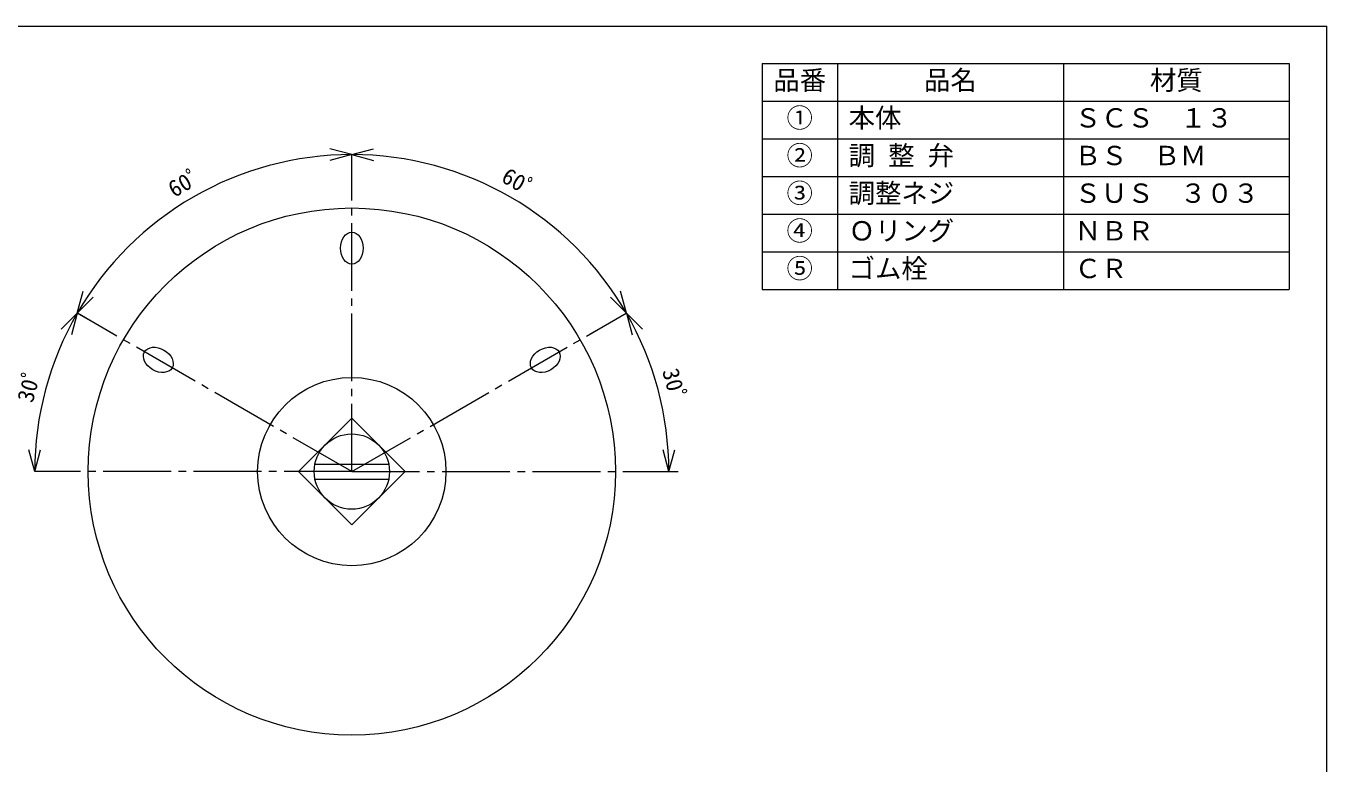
# Model space of a CAD drawing. Units: millimetres on the paper. Extents: x -140 to 140, y -97 to 99.
# Drawn here: x -32.7 to 140.1, y 1.1 to 99.1 of the extents above; entities that cross this region are included whole.
import ezdxf
from ezdxf.enums import TextEntityAlignment as Align

# ---------------------------------------------------------------- set-up
doc = ezdxf.new("R2010")
doc.units = ezdxf.units.MM
doc.linetypes.add('CHAIN2', pattern=[12, 9, -1, 1, -1])
doc.layers.add('0-0', color=7, linetype='Continuous', lineweight=18)
doc.layers.add('0-1', color=7, linetype='Continuous', lineweight=18)
doc.styles.add('ＭＳ ゴシック', font='')
doc.styles.get('ＭＳ ゴシック').set_extended_font_data('MS Gothic')

msp = doc.modelspace()

# ---------------------------------------------------------------- linework, layer by layer
at = {"layer": '0-0', "color": 5}
for p, q in [((-139.949, 99.1), (140.051, 99.1)), ((65.051, 94.1), (135.051, 94.1)), ((65.051, 94.1), (65.051, 64.1)), ((75.051, 94.1), (75.051, 64.1)), ((105.051, 94.1), (105.051, 64.1)), ((135.051, 94.1), (135.051, 64.1)), ((65.051, 89.1), (135.051, 89.1)), ((65.051, 84.1), (135.051, 84.1)), ((65.051, 79.1), (135.051, 79.1)), ((65.051, 74.1), (135.051, 74.1)), ((65.051, 69.1), (135.051, 69.1)), ((65.051, 64.1), (135.051, 64.1))]:
    msp.add_line(p, q, dxfattribs=at)
msp.add_lwpolyline([(-139.949, 99.1), (-139.949, -96.9), (140.051, -96.9), (140.051, 99.1)], dxfattribs=at)
at = {"layer": '0-1', "color": 4}
for p, q in [((10.587, 82.025), (7.69, 82.802)), ((10.587, 82.025), (7.69, 81.249)), ((10.587, 82.025), (13.485, 82.802)), ((10.587, 82.025), (13.485, 81.249)), ((10.587, 76.408), (10.587, 82.025)), ((10.587, 76.408), (10.587, 82.025)), ((-25.866, 60.979), (-25.09, 63.877)), ((-25.866, 60.979), (-23.745, 63.1)), ((47.041, 60.979), (44.919, 63.1)), ((47.041, 60.979), (46.264, 63.877)), ((-25.866, 60.979), (-27.987, 58.858)), ((-25.866, 60.979), (-26.643, 58.081)), ((-21.001, 58.17), (-25.866, 60.979)), ((-21.001, 58.17), (-25.866, 60.979)), ((42.176, 58.17), (47.041, 60.979)), ((42.176, 58.17), (47.041, 60.979)), ((47.041, 60.979), (49.162, 58.858)), ((47.041, 60.979), (47.817, 58.081)), ((-31.505, 39.933), (-32.282, 42.83)), ((-31.505, 39.933), (-30.729, 42.83)), ((52.68, 39.933), (51.904, 42.83)), ((52.68, 39.933), (53.457, 42.83)), ((-25.888, 39.933), (-31.505, 39.933)), ((47.063, 39.933), (52.68, 39.933))]:
    msp.add_line(p, q, dxfattribs=at)
at = {"layer": '0-1', "linetype": 'CHAIN2'}
for q in [(10.587, 82.002), (-25.846, 60.967), (47.02, 60.967), (-30.853, 39.933), (53.899, 39.933)]:
    msp.add_line((10.587, 39.933), q, dxfattribs=at)
at = {"layer": '0-1'}
for p, q in [((10.587, 47.004), (3.516, 39.933)), ((17.658, 39.933), (10.587, 47.004)), ((3.516, 39.933), (10.587, 32.862)), ((5.587, 40.933), (15.587, 40.933)), ((10.587, 32.862), (17.658, 39.933)), ((5.587, 38.933), (15.587, 38.933))]:
    msp.add_line(p, q, dxfattribs=at)
at = {"layer": '0-1', "color": 3}
for radius in [35, 12.5]:
    msp.add_circle((10.587, 39.933), radius, dxfattribs=at)
at = {"layer": '0-1'}
msp.add_circle((10.587, 39.933), 5, dxfattribs=at)
at = {"layer": '0-1', "color": 4}
for start, end in [(90, 150), (30, 90), (150, 180), (0, 30)]:
    msp.add_arc((10.587, 39.933), 42.093, start, end, dxfattribs=at)
at = {"layer": '0-1', "color": 3}
for centre, major_axis in [((10.587, 69.593), (0, -2.121)), ((-15.099, 54.763), (1.837, -1.061)), ((36.274, 54.763), (-1.837, -1.061))]:
    msp.add_ellipse(centre, major_axis=major_axis, ratio=0.707107, dxfattribs=at)

# ---------------------------------------------------------------- texts
at = {"layer": '0-0', "style": 'ＭＳ ゴシック'}
for s, p in [('品番', (66.551, 89.85)), ('品名', (86.551, 89.85)), ('材質', (116.551, 89.85)), ('①', (68.301, 84.85)), ('本体', (76.551, 84.85)), ('ＳＣＳ\u3000１３', (106.551, 84.85)), ('②', (68.301, 79.85)), ('調 整 弁', (76.551, 79.85)), ('ＢＳ\u3000ＢＭ', (106.551, 79.85)), ('③', (68.301, 74.85)), ('調整ネジ', (76.551, 74.85)), ('ＳＵＳ\u3000３０３', (106.551, 74.85)), ('④', (68.301, 69.85)), ('Ｏリング', (76.551, 69.85)), ('ＮＢＲ', (106.551, 69.85)), ('⑤', (68.301, 64.85)), ('ゴム栓', (76.551, 64.85)), ('ＣＲ', (106.551, 64.85))]:
    msp.add_text(s, height=2.566, dxfattribs=at).set_placement(p, align=Align.BOTTOM_LEFT)
at = {"layer": '0-1', "style": 'ＭＳ ゴシック'}
for s, rotation, p in [('60ﾟ', 30, (-12.658, 75.694)), ('60ﾟ', 330, (29.935, 77.944)), ('30ﾟ', 285, (51.146, 53.13)), ('30ﾟ', 75, (-31.136, 48.783))]:
    msp.add_text(s, height=2.199, rotation=rotation, dxfattribs=at).set_placement(p, align=Align.BOTTOM_LEFT)

doc.saveas('drawing.dxf')
